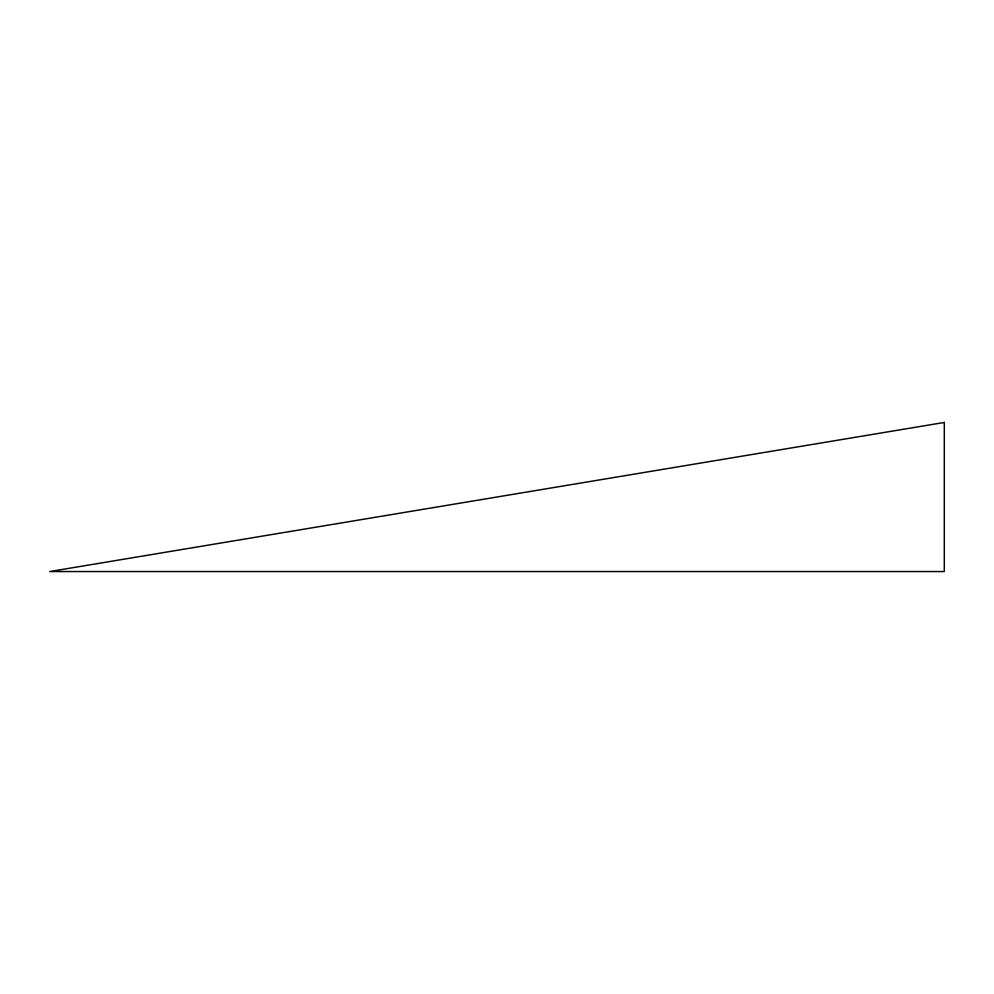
<?xml version="1.0" encoding="UTF-8"?>
<svg xmlns="http://www.w3.org/2000/svg" width="994" height="994" viewBox="0 0 994 994"><rect width="100%" height="100%" fill="white"/><g stroke="black" fill="none" stroke-linecap="round" stroke-linejoin="round"><path stroke-width="1.49" d="M944.3 422.45L49.7 571.55L944.3 571.55L944.3 422.45"/></g></svg>
